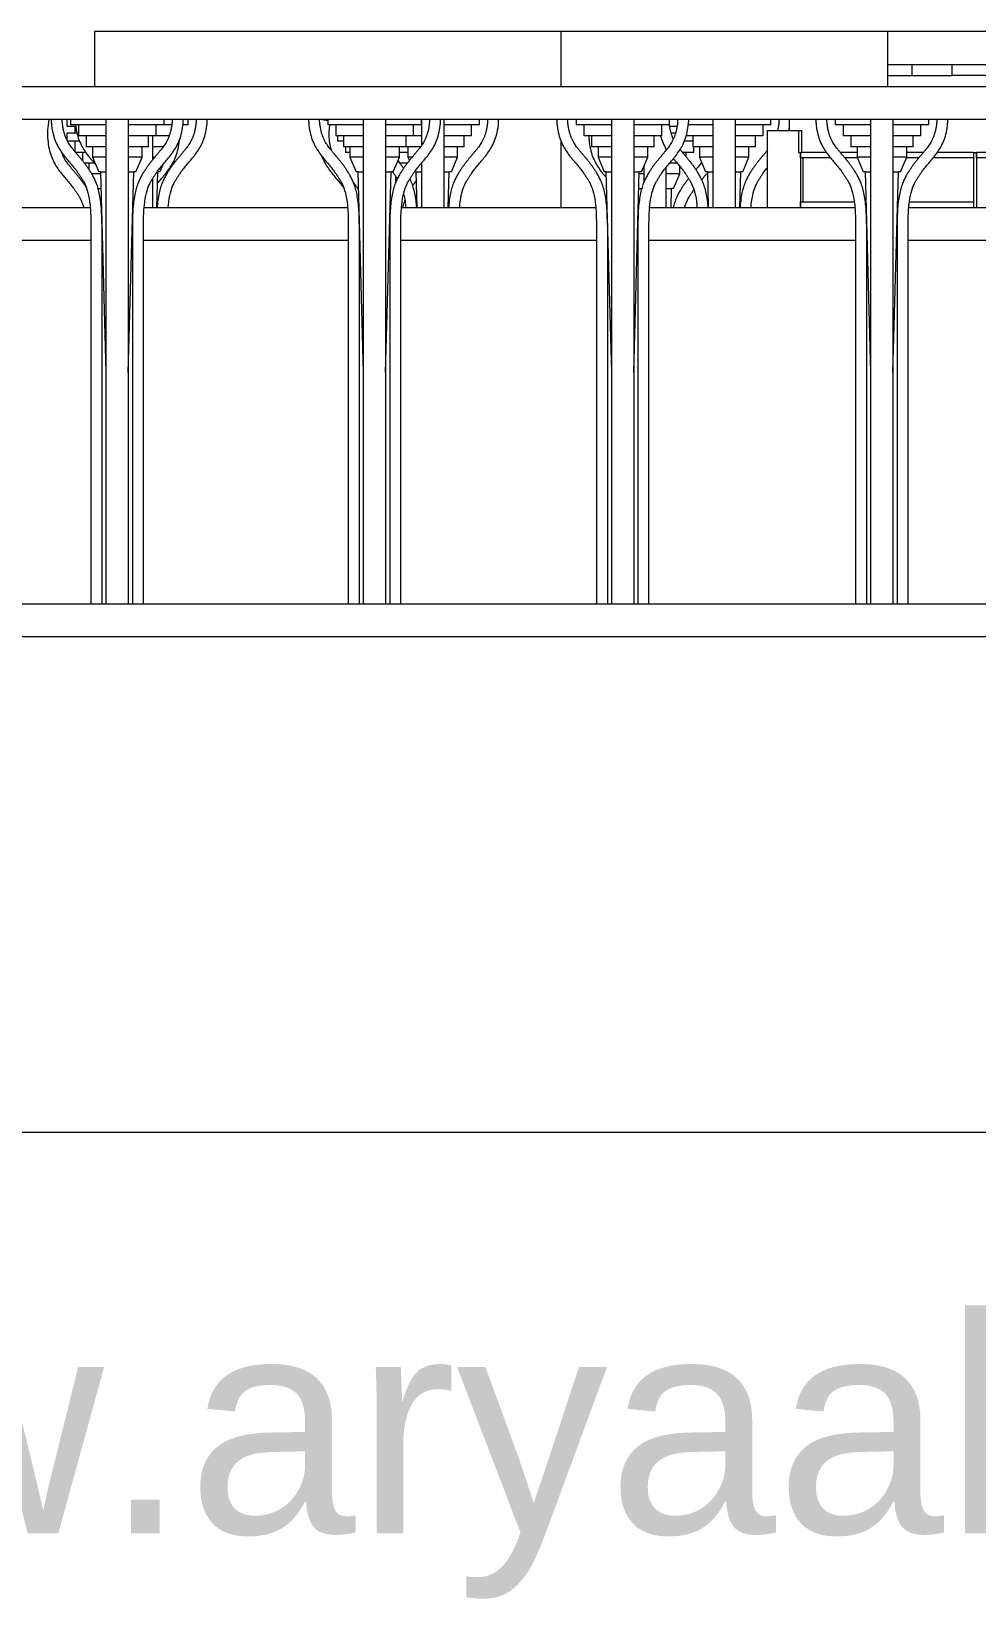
# Model space of a CAD drawing. Header units: millimetres. Extents: x -45912 to 51688, y -9036 to 14600.
# Drawn here: x -7276 to 1311, y -9036 to 5200 of the extents above; entities that cross this region are included whole.
import ezdxf

# ---------------------------------------------------------------- set-up
doc = ezdxf.new("R2010")
doc.units = ezdxf.units.MM
for name, color, linetype, lineweight in [('A-DETL-THIN', 151, 'Continuous', 9), ('A-FLOR', 192, 'Continuous', 9), ('A-GENM', 13, 'Continuous', 9), ('A-GLAZ-CURT', 52, 'Continuous', 9), ('A-GLAZ-CWMG', 51, 'Continuous', 9), ('A-WALL', 113, 'Continuous', 9), ('G-ANNO-TEXT', 231, 'Continuous', 9), ('I-WALL', 2, 'Continuous', 9)]:
    doc.layers.add(name, color=color, linetype=linetype, lineweight=lineweight)
doc.styles.add('Arial', font='arial.ttf', dxfattribs={"height": 1967.065868})

# ---------------------------------------------------------------- blocks, each defined once
blk = doc.blocks.new('Rectangular Mullion - 50 x 150mm-163978-South')
at = {"layer": 'A-GLAZ-CWMG'}
for p, q in [((-289, 4050), (-289, 4100)), ((-54, 4100), (-289, 4100)), ((-16, 4050), (-289, 4050)), ((226, 4100), (73, 4100)), ((229, 4050), (115, 4050))]:
    blk.add_line(p, q, dxfattribs=at)
blk = doc.blocks.new('Rectangular Mullion - 50 x 150mm-163991-South')
at = {"layer": 'A-GLAZ-CWMG'}
for p, q in [((-307, 4100), (-289, 4100)), ((-289, 4100), (-289, 3600))]:
    blk.add_line(p, q, dxfattribs=at)
blk = doc.blocks.new('System Panel - Glazed-163989-South')
at = {"layer": 'A-GLAZ-CURT'}
blk.add_line((1333, 4050), (1333, 3650), dxfattribs=at)
blk = doc.blocks.new('Rectangular Mullion - 50 x 150mm-V1-South')
at = {"layer": 'A-GLAZ-CWMG'}
for p, q in [((1311, 4050), (1311, 4100)), ((2078, 4100), (1311, 4100)), ((2078, 4050), (1311, 4050)), ((2078, 4100), (2078, 4050))]:
    blk.add_line(p, q, dxfattribs=at)
blk = doc.blocks.new('Rectangular Mullion - 50 x 150mm-163980-South')
at = {"layer": 'A-GLAZ-CWMG'}
for p, q in [((785, 4050), (674, 4050)), ((828, 4100), (677, 4100)), ((1284, 4050), (916, 4050)), ((1284, 4100), (955, 4100)), ((1284, 4100), (1284, 4050))]:
    blk.add_line(p, q, dxfattribs=at)
blk = doc.blocks.new('Rectangular Mullion - 50 x 150mm-163981-South')
at = {"layer": 'A-GLAZ-CWMG'}
for p, q in [((594, 3650), (600, 3650)), ((700, 3650), (1284, 3650)), ((1284, 3650), (1284, 3600))]:
    blk.add_line(p, q, dxfattribs=at)
blk = doc.blocks.new('Rectangular Mullion - 50 x 150mm-V2-South')
at = {"layer": 'A-GLAZ-CWMG'}
for p, q in [((-289, 3600), (-289, 3650)), ((-289, 3650), (200, 3650)), ((301, 3650), (309, 3650))]:
    blk.add_line(p, q, dxfattribs=at)
blk = doc.blocks.new('Rectangular Mullion - 50 x 150mm-163982-South')
at = {"layer": 'A-GLAZ-CWMG'}
for p, q in [((1284, 4100), (1311, 4100)), ((1284, 4100), (1284, 3600)), ((1311, 4100), (1311, 3600))]:
    blk.add_line(p, q, dxfattribs=at)
blk = doc.blocks.new('roof 3 - roof 3-224801-South')
at = {"layer": 'A-GENM'}
for p, q in [((504, 4900), (726, 4900)), ((726, 4900), (1088, 4900)), ((726, 4800), (726, 4900)), ((1088, 4900), (2048, 4900)), ((1088, 4800), (1088, 4900)), ((2048, 4800), (1088, 4800))]:
    blk.add_line(p, q, dxfattribs=at)
blk = doc.blocks.new('Family7 - Family7-230587-South')
at = {"layer": 'A-GENM'}
for p, q in [((-14637, 4700), (10782, 4700)), ((7506, 4400), (-14637, 4400))]:
    blk.add_line(p, q, dxfattribs=at)
blk = doc.blocks.new('Family8 - COLUMN-233949-South')
at = {"layer": 'A-GENM'}
for p, q in [((-1407, 4400), (-1407, 4359)), ((-1082, 4351), (-1308, 4351)), ((-559, 4351), (-882, 4351)), ((-629, 4251), (-629, 4351)), ((-557, 4351), (-557, 4400)), ((-1082, 4251), (-1327, 4251)), ((-1267, 4251), (-1267, 4152)), ((-1082, 4152), (-1265, 4152)), ((-1207, 4152), (-1207, 4057)), ((-630, 4251), (-882, 4251)), ((-699, 4152), (-882, 4152)), ((-757, 4057), (-757, 4152)), ((-697, 4152), (-697, 4251)), ((-1207, 4057), (-1151, 3923)), ((-1082, 4057), (-1207, 4057)), ((-757, 4057), (-882, 4057)), ((-813, 3923), (-757, 4057)), ((-1133, 3923), (-1151, 3923)), ((-1123, 3600), (-1132, 3923)), ((-1132, 3923), (-1082, 3923)), ((-882, 3923), (-832, 3923)), ((-841, 3600), (-832, 3923)), ((-813, 3923), (-831, 3923))]:
    blk.add_line(p, q, dxfattribs=at)
for points, knots in [([(-1443, 4222), (-1444, 4223), (-1448, 4232), (-1455, 4249), (-1464, 4276), (-1472, 4305), (-1477, 4331), (-1479, 4348), (-1479, 4354)], [1.8954938, 1.8954938, 1.8954938, 1.8954938, 1.9065596, 1.9894535, 2.0723474, 2.1552413, 2.2381352, 2.2786204, 2.2786204, 2.2786204, 2.2786204]), ([(-1082, 3600), (-1082, 3607), (-1082, 3660), (-1082, 3739), (-1082, 3801), (-1082, 3840), (-1082, 3865), (-1082, 3887), (-1082, 3916), (-1082, 3948), (-1082, 3984), (-1082, 4020), (-1082, 4059), (-1082, 4103), (-1082, 4154), (-1082, 4213), (-1082, 4283), (-1082, 4346), (-1082, 4388), (-1082, 4401)], [0.142101, 0.142101, 0.142101, 0.142101, 0.165788, 0.331576, 0.497363, 0.580257, 0.663151, 0.746045, 0.828939, 0.994727, 1.160515, 1.326302, 1.49209, 1.657878, 1.823666, 1.989453, 2.155241, 2.321029, 2.390716, 2.390716, 2.390716, 2.390716]), ([(-882, 4400), (-882, 4387), (-882, 4347), (-882, 4282), (-882, 4213), (-882, 4154), (-882, 4103), (-882, 4059), (-882, 4020), (-882, 3984), (-882, 3948), (-882, 3916), (-882, 3887), (-882, 3865), (-882, 3840), (-882, 3802), (-882, 3737), (-882, 3665), (-882, 3605), (-882, 3598)], [-2.390716, -2.390716, -2.390716, -2.390716, -2.321029, -2.155241, -1.989453, -1.823666, -1.657878, -1.49209, -1.326302, -1.160515, -0.994727, -0.828939, -0.746045, -0.663151, -0.580257, -0.497363, -0.331576, -0.165788, -0.142101, -0.142101, -0.142101, -0.142101]), ([(-483, 4400), (-484, 4390), (-485, 4369), (-489, 4337), (-493, 4314), (-496, 4302), (-496, 4300)], [-2.3847706, -2.3847706, -2.3847706, -2.3847706, -2.3210291, -2.2381352, -2.1552413, -2.1402555, -2.1402555, -2.1402555, -2.1402555]), ([(-1561, 4251), (-1557, 4238), (-1546, 4204), (-1527, 4162), (-1511, 4135), (-1505, 4126)], [-2.0790685, -2.0790685, -2.0790685, -2.0790685, -1.9894535, -1.8236657, -1.7317432, -1.7317432, -1.7317432, -1.7317432]), ([(-1443, 4043), (-1437, 4035), (-1420, 4015), (-1393, 3984), (-1364, 3948), (-1340, 3916), (-1321, 3887), (-1306, 3865), (-1291, 3840), (-1271, 3802), (-1248, 3737), (-1232, 3665), (-1229, 3605), (-1228, 3598)], [-1.422796, -1.422796, -1.422796, -1.422796, -1.326302, -1.160515, -0.994727, -0.828939, -0.746045, -0.663151, -0.580257, -0.497363, -0.331576, -0.165788, -0.142101, -0.142101, -0.142101, -0.142101]), ([(-1127, 3601), (-1128, 3611), (-1131, 3646), (-1139, 3701), (-1152, 3760), (-1167, 3810), (-1185, 3853), (-1201, 3883), (-1213, 3904), (-1220, 3916), (-1226, 3924), (-1231, 3933), (-1238, 3943), (-1246, 3955), (-1256, 3970), (-1269, 3988), (-1285, 4009), (-1301, 4028), (-1316, 4048), (-1329, 4063), (-1340, 4076), (-1351, 4089), (-1364, 4104), (-1375, 4118), (-1381, 4125), (-1382, 4126)], [0.13367, 0.13367, 0.13367, 0.13367, 0.165788, 0.248682, 0.331576, 0.414469, 0.497363, 0.580257, 0.621704, 0.663151, 0.683875, 0.704598, 0.746045, 0.787492, 0.828939, 0.911833, 0.994727, 1.077621, 1.160515, 1.243408, 1.284855, 1.326302, 1.409196, 1.49209, 1.505833, 1.505833, 1.505833, 1.505833]), ([(-589, 4120), (-593, 4115), (-603, 4103), (-615, 4089), (-626, 4076), (-637, 4063), (-650, 4048), (-666, 4028), (-681, 4009), (-697, 3988), (-710, 3970), (-721, 3955), (-729, 3943), (-735, 3933), (-741, 3924), (-746, 3916), (-753, 3904), (-766, 3883), (-781, 3853), (-799, 3810), (-815, 3760), (-827, 3700), (-835, 3648), (-838, 3610), (-838, 3598)], [-1.481502, -1.481502, -1.481502, -1.481502, -1.409196, -1.326302, -1.284855, -1.243408, -1.160515, -1.077621, -0.994727, -0.911833, -0.828939, -0.787492, -0.746045, -0.704598, -0.683875, -0.663151, -0.621704, -0.580257, -0.497363, -0.414469, -0.331576, -0.248682, -0.165788, -0.13367, -0.13367, -0.13367, -0.13367]), ([(-739, 3600), (-738, 3607), (-733, 3660), (-719, 3739), (-695, 3801), (-675, 3840), (-660, 3865), (-645, 3887), (-626, 3916), (-607, 3941), (-593, 3959), (-589, 3964)], [0.142101, 0.142101, 0.142101, 0.142101, 0.1657878, 0.3315756, 0.4973634, 0.5802573, 0.6631512, 0.7460451, 0.828939, 0.9947267, 1.071607, 1.071607, 1.071607, 1.071607])]:
    blk.add_open_spline(points, degree=3, knots=knots, dxfattribs=at)
blk.add_open_spline([(-394, 4300), (-392, 4311), (-390, 4322), (-388, 4334)], degree=3, dxfattribs=at)
blk = doc.blocks.new('Family8 - COLUMN-V4-South')
at = {"layer": 'A-GENM'}
for p, q in [((-3729, 4351), (-3734, 4351)), ((-3206, 4351), (-3529, 4351)), ((-3276, 4251), (-3276, 4351)), ((-3204, 4351), (-3204, 4400)), ((-3739, 4152), (-3874, 4152)), ((-3855, 4152), (-3855, 4057)), ((-3729, 4251), (-3805, 4251)), ((-3277, 4251), (-3529, 4251)), ((-3346, 4152), (-3529, 4152)), ((-3404, 4057), (-3404, 4152)), ((-3345, 4152), (-3345, 4251)), ((-3855, 4057), (-3842, 4026)), ((-3818, 4057), (-3855, 4057)), ((-3404, 4057), (-3529, 4057)), ((-3460, 3923), (-3404, 4057)), ((-3780, 3923), (-3796, 3923)), ((-3770, 3600), (-3779, 3923)), ((-3779, 3923), (-3729, 3923)), ((-3529, 3923), (-3479, 3923)), ((-3488, 3600), (-3479, 3923)), ((-3460, 3923), (-3478, 3923))]:
    blk.add_line(p, q, dxfattribs=at)
for points, knots in [([(-3729, 4166), (-3729, 4181), (-3729, 4217), (-3729, 4283), (-3729, 4346), (-3729, 4388), (-3729, 4401)], [1.8566547, 1.8566547, 1.8566547, 1.8566547, 1.9894535, 2.1552413, 2.3210291, 2.3907161, 2.3907161, 2.3907161, 2.3907161]), ([(-3529, 4400), (-3529, 4387), (-3529, 4347), (-3529, 4282), (-3529, 4213), (-3529, 4154), (-3529, 4103), (-3529, 4059), (-3529, 4020), (-3529, 3984), (-3529, 3948), (-3529, 3916), (-3529, 3887), (-3529, 3865), (-3529, 3840), (-3529, 3802), (-3529, 3737), (-3529, 3665), (-3529, 3605), (-3529, 3598)], [-2.390716, -2.390716, -2.390716, -2.390716, -2.321029, -2.155241, -1.989453, -1.823666, -1.657878, -1.49209, -1.326302, -1.160515, -0.994727, -0.828939, -0.746045, -0.663151, -0.580257, -0.497363, -0.331576, -0.165788, -0.142101, -0.142101, -0.142101, -0.142101]), ([(-3130, 4400), (-3131, 4390), (-3132, 4369), (-3136, 4337), (-3141, 4305), (-3149, 4276), (-3158, 4249), (-3168, 4225), (-3183, 4195), (-3200, 4167), (-3219, 4142), (-3234, 4123), (-3249, 4104), (-3262, 4089), (-3273, 4076), (-3284, 4063), (-3297, 4048), (-3313, 4028), (-3328, 4009), (-3344, 3988), (-3357, 3970), (-3368, 3955), (-3376, 3943), (-3382, 3933), (-3388, 3924), (-3393, 3916), (-3400, 3904), (-3413, 3883), (-3428, 3853), (-3446, 3810), (-3462, 3760), (-3474, 3700), (-3482, 3648), (-3485, 3610), (-3485, 3598)], [-2.384771, -2.384771, -2.384771, -2.384771, -2.321029, -2.238135, -2.155241, -2.072347, -1.989453, -1.90656, -1.823666, -1.657878, -1.574984, -1.49209, -1.409196, -1.326302, -1.284855, -1.243408, -1.160515, -1.077621, -0.994727, -0.911833, -0.828939, -0.787492, -0.746045, -0.704598, -0.683875, -0.663151, -0.621704, -0.580257, -0.497363, -0.414469, -0.331576, -0.248682, -0.165788, -0.13367, -0.13367, -0.13367, -0.13367]), ([(-3386, 3600), (-3385, 3607), (-3380, 3660), (-3366, 3739), (-3343, 3801), (-3323, 3840), (-3307, 3865), (-3292, 3887), (-3273, 3916), (-3249, 3948), (-3220, 3984), (-3189, 4020), (-3156, 4059), (-3122, 4103), (-3091, 4154), (-3063, 4213), (-3043, 4283), (-3031, 4346), (-3032, 4388), (-3033, 4401)], [0.142101, 0.142101, 0.142101, 0.142101, 0.165788, 0.331576, 0.497363, 0.580257, 0.663151, 0.746045, 0.828939, 0.994727, 1.160515, 1.326302, 1.49209, 1.657878, 1.823666, 1.989453, 2.155241, 2.321029, 2.390716, 2.390716, 2.390716, 2.390716]), ([(-3894, 3956), (-3896, 3960), (-3904, 3970), (-3916, 3988), (-3931, 4007), (-3941, 4019), (-3945, 4025)], [0.7937692, 0.7937692, 0.7937692, 0.7937692, 0.828939, 0.9118328, 0.9947267, 1.0621863, 1.0621863, 1.0621863, 1.0621863]), ([(-3729, 3600), (-3729, 3607), (-3729, 3660), (-3729, 3739), (-3729, 3801), (-3729, 3840), (-3729, 3865), (-3729, 3887), (-3729, 3916), (-3729, 3948), (-3729, 3979), (-3729, 3998), (-3729, 4006)], [0.142101, 0.142101, 0.142101, 0.142101, 0.165788, 0.331576, 0.497363, 0.580257, 0.663151, 0.746045, 0.828939, 0.994727, 1.160515, 1.259675, 1.259675, 1.259675, 1.259675]), ([(-3993, 3923), (-3990, 3918), (-3981, 3907), (-3968, 3887), (-3957, 3871), (-3952, 3862), (-3951, 3862)], [-0.8904402, -0.8904402, -0.8904402, -0.8904402, -0.828939, -0.7460451, -0.6631512, -0.6535259, -0.6535259, -0.6535259, -0.6535259]), ([(-3774, 3601), (-3775, 3611), (-3778, 3646), (-3786, 3701), (-3799, 3760), (-3814, 3810), (-3827, 3842), (-3835, 3858), (-3836, 3861)], [0.1336703, 0.1336703, 0.1336703, 0.1336703, 0.1657878, 0.2486817, 0.3315756, 0.4144695, 0.4973634, 0.5157842, 0.5157842, 0.5157842, 0.5157842]), ([(-3894, 3724), (-3887, 3695), (-3879, 3660), (-3876, 3606), (-3875, 3598)], [-0.3158776, -0.3158776, -0.3158776, -0.3158776, -0.1657878, -0.142101, -0.142101, -0.142101, -0.142101])]:
    blk.add_open_spline(points, degree=3, knots=knots, dxfattribs=at)
blk = doc.blocks.new('Family8 - COLUMN-V5-South')
at = {"layer": 'A-GENM'}
for p, q in [((-5999, 4351), (-6071, 4351)), ((-5853, 4351), (-5898, 4351)), ((-5851, 4351), (-5851, 4400)), ((-6076, 4152), (-6176, 4152)), ((-6022, 4251), (-6142, 4251)), ((-6154, 4057), (-6176, 4057)), ((-6107, 3923), (-6078, 3992)), ((-6135, 3600), (-6126, 3923)), ((-6133, 3923), (-6126, 3923)), ((-6107, 3923), (-6125, 3923))]:
    blk.add_line(p, q, dxfattribs=at)
for points, knots in [([(-6874, 4351), (-6872, 4328), (-6864, 4279), (-6844, 4213), (-6817, 4154), (-6785, 4103), (-6751, 4059), (-6719, 4021), (-6700, 3998), (-6691, 3988)], [-2.296892, -2.296892, -2.296892, -2.296892, -2.155241, -1.989453, -1.823666, -1.657878, -1.49209, -1.326302, -1.177723, -1.177723, -1.177723, -1.177723]), ([(-5777, 4400), (-5778, 4390), (-5779, 4369), (-5783, 4337), (-5789, 4305), (-5796, 4276), (-5805, 4249), (-5815, 4225), (-5830, 4195), (-5847, 4167), (-5866, 4142), (-5881, 4123), (-5896, 4104), (-5909, 4089), (-5920, 4076), (-5931, 4063), (-5944, 4048), (-5960, 4028), (-5975, 4009), (-5991, 3988), (-6004, 3970), (-6015, 3955), (-6023, 3943), (-6029, 3933), (-6035, 3924), (-6040, 3916), (-6047, 3904), (-6060, 3883), (-6075, 3853), (-6093, 3810), (-6109, 3760), (-6121, 3700), (-6129, 3648), (-6132, 3610), (-6132, 3598)], [-2.384771, -2.384771, -2.384771, -2.384771, -2.321029, -2.238135, -2.155241, -2.072347, -1.989453, -1.90656, -1.823666, -1.657878, -1.574984, -1.49209, -1.409196, -1.326302, -1.284855, -1.243408, -1.160515, -1.077621, -0.994727, -0.911833, -0.828939, -0.787492, -0.746045, -0.704598, -0.683875, -0.663151, -0.621704, -0.580257, -0.497363, -0.414469, -0.331576, -0.248682, -0.165788, -0.13367, -0.13367, -0.13367, -0.13367]), ([(-6033, 3600), (-6032, 3607), (-6027, 3660), (-6013, 3739), (-5990, 3801), (-5970, 3840), (-5954, 3865), (-5939, 3887), (-5920, 3916), (-5896, 3948), (-5867, 3984), (-5836, 4020), (-5803, 4059), (-5769, 4103), (-5738, 4154), (-5710, 4213), (-5690, 4283), (-5678, 4346), (-5679, 4388), (-5680, 4401)], [0.142101, 0.142101, 0.142101, 0.142101, 0.165788, 0.331576, 0.497363, 0.580257, 0.663151, 0.746045, 0.828939, 0.994727, 1.160515, 1.326302, 1.49209, 1.657878, 1.823666, 1.989453, 2.155241, 2.321029, 2.390716, 2.390716, 2.390716, 2.390716]), ([(-6176, 4251), (-6176, 4238), (-6176, 4204), (-6176, 4154), (-6176, 4103), (-6176, 4063), (-6176, 4040), (-6176, 4030)], [-2.0790685, -2.0790685, -2.0790685, -2.0790685, -1.9894535, -1.8236657, -1.6578779, -1.4920901, -1.3685296, -1.3685296, -1.3685296, -1.3685296]), ([(-6176, 3859), (-6176, 3852), (-6176, 3838), (-6176, 3802), (-6176, 3737), (-6176, 3665), (-6176, 3605), (-6176, 3598)], [-0.643486, -0.643486, -0.643486, -0.643486, -0.5802573, -0.4973634, -0.3315756, -0.1657878, -0.142101, -0.142101, -0.142101, -0.142101])]:
    blk.add_open_spline(points, degree=3, knots=knots, dxfattribs=at)
blk = doc.blocks.new('Family8 - COLUMN-V8-South')
at = {"layer": 'A-GENM'}
for p, q in [((-1477, 4340), (-1409, 4340)), ((-1422, 4276), (-1464, 4276)), ((-1264, 4201), (-1343, 4201)), ((-1257, 4101), (-1257, 4152)), ((-1408, 4002), (-1478, 4002)), ((-1258, 4101), (-1361, 4101)), ((-1326, 4059), (-1326, 4101)), ((-1710, 3907), (-1753, 3907)), ((-1385, 3907), (-1511, 3907)), ((-1442, 3773), (-1385, 3907)), ((-1385, 3907), (-1385, 3974)), ((-1757, 3630), (-1759, 3707)), ((-1757, 3773), (-1730, 3773)), ((-1511, 3773), (-1460, 3773)), ((-1465, 3600), (-1460, 3773)), ((-1442, 3773), (-1460, 3773))]:
    blk.add_line(p, q, dxfattribs=at)
for points, knots in [([(-2211, 4251), (-2211, 4238), (-2209, 4197), (-2199, 4132), (-2178, 4063), (-2151, 4004), (-2119, 3953), (-2086, 3909), (-2063, 3883), (-2052, 3869), (-2051, 3869)], [-2.393248, -2.393248, -2.393248, -2.393248, -2.321029, -2.155241, -1.989453, -1.823666, -1.657878, -1.49209, -1.326302, -1.318418, -1.318418, -1.318418, -1.318418]), ([(-1511, 4136), (-1511, 4135), (-1511, 4129), (-1511, 4124), (-1511, 4118)], [-2.15873112, -2.15873112, -2.15873112, -2.15873112, -2.15524127, -2.1203644, -2.1203644, -2.1203644, -2.1203644]), ([(-1187, 4009), (-1192, 4003), (-1201, 3991), (-1215, 3973), (-1228, 3957), (-1236, 3948), (-1239, 3944)], [-1.6508345, -1.6508345, -1.6508345, -1.6508345, -1.574984, -1.4920901, -1.4091962, -1.3656694, -1.3656694, -1.3656694, -1.3656694]), ([(-1710, 3832), (-1710, 3833), (-1710, 3845), (-1710, 3870), (-1710, 3909), (-1710, 3946), (-1710, 3970), (-1710, 3979)], [1.151191, 1.151191, 1.151191, 1.151191, 1.1605145, 1.3263023, 1.4920901, 1.6578779, 1.7415205, 1.7415205, 1.7415205, 1.7415205]), ([(-1511, 3962), (-1511, 3960), (-1511, 3941), (-1511, 3909), (-1511, 3870), (-1511, 3834), (-1511, 3798), (-1511, 3766), (-1511, 3737), (-1511, 3715), (-1511, 3690), (-1511, 3656), (-1511, 3622), (-1511, 3599)], [-1.686622, -1.686622, -1.686622, -1.686622, -1.657878, -1.49209, -1.326302, -1.160515, -0.994727, -0.828939, -0.746045, -0.663151, -0.580257, -0.497363, -0.362796, -0.362796, -0.362796, -0.362796]), ([(-1305, 3864), (-1307, 3862), (-1313, 3854), (-1325, 3838), (-1338, 3820), (-1349, 3805), (-1357, 3793), (-1364, 3783), (-1369, 3774), (-1374, 3766), (-1382, 3754), (-1394, 3733), (-1410, 3703), (-1427, 3660), (-1439, 3624), (-1444, 3603), (-1444, 3601)], [-1.0159628, -1.0159628, -1.0159628, -1.0159628, -0.9947267, -0.9118328, -0.828939, -0.787492, -0.7460451, -0.7045981, -0.6838746, -0.6631512, -0.6217042, -0.5802573, -0.4973634, -0.4144695, -0.3315756, -0.3202186, -0.3202186, -0.3202186, -0.3202186]), ([(-1186, 3852), (-1181, 3858), (-1165, 3877), (-1147, 3898), (-1134, 3914), (-1132, 3917)], [1.2452096, 1.2452096, 1.2452096, 1.2452096, 1.3263023, 1.4920901, 1.5182037, 1.5182037, 1.5182037, 1.5182037]), ([(-1341, 3600), (-1334, 3623), (-1322, 3655), (-1304, 3690), (-1289, 3715), (-1274, 3737), (-1263, 3753), (-1258, 3760), (-1257, 3761)], [0.362796, 0.362796, 0.362796, 0.362796, 0.4973634, 0.5802573, 0.6631512, 0.7460451, 0.828939, 0.8404879, 0.8404879, 0.8404879, 0.8404879])]:
    blk.add_open_spline(points, degree=3, knots=knots, dxfattribs=at)
blk = doc.blocks.new('Family8 - COLUMN-V9-South')
at = {"layer": 'A-GENM'}
for p, q in [((-4580, 4386), (-4657, 4400)), ((-4494, 4251), (-4494, 4201)), ((-4441, 4201), (-4492, 4201)), ((-4423, 4152), (-4423, 4101)), ((-4382, 4101), (-4421, 4101)), ((-3854, 4101), (-3931, 4101)), ((-3861, 4002), (-3926, 4002))]:
    blk.add_line(p, q, dxfattribs=at)
for points, knots in [([(-4547, 4114), (-4548, 4118), (-4552, 4131), (-4559, 4155), (-4565, 4187), (-4570, 4233), (-4572, 4287), (-4566, 4333), (-4564, 4352)], [2.035578, 2.035578, 2.035578, 2.035578, 2.0723474, 2.1552413, 2.2381352, 2.3210291, 2.4868169, 2.5933966, 2.5933966, 2.5933966, 2.5933966]), ([(-4636, 4064), (-4636, 4064), (-4628, 4043), (-4609, 4004), (-4578, 3953), (-4544, 3909), (-4511, 3870), (-4480, 3834), (-4456, 3804), (-4442, 3786), (-4438, 3780)], [-1.98952, -1.98952, -1.98952, -1.98952, -1.989453, -1.823666, -1.657878, -1.49209, -1.326302, -1.160515, -0.994727, -0.919733, -0.919733, -0.919733, -0.919733]), ([(-3969, 3889), (-3969, 3883), (-3969, 3864), (-3969, 3841), (-3969, 3824), (-3969, 3819)], [-1.4057007, -1.4057007, -1.4057007, -1.4057007, -1.3263023, -1.1605145, -1.0945032, -1.0945032, -1.0945032, -1.0945032]), ([(-3777, 3847), (-3779, 3844), (-3787, 3834), (-3797, 3820), (-3806, 3807), (-3810, 3801), (-3811, 3799)], [-0.9470843, -0.9470843, -0.9470843, -0.9470843, -0.9118328, -0.828939, -0.787492, -0.7669926, -0.7669926, -0.7669926, -0.7669926]), ([(-4302, 3758), (-4304, 3762), (-4308, 3767), (-4312, 3774), (-4318, 3783), (-4325, 3793), (-4333, 3805), (-4341, 3817), (-4347, 3825), (-4350, 3829)], [0.6339201, 0.6339201, 0.6339201, 0.6339201, 0.6631512, 0.6838746, 0.7045981, 0.7460451, 0.787492, 0.828939, 0.8774969, 0.8774969, 0.8774969, 0.8774969]), ([(-3883, 3667), (-3884, 3664), (-3890, 3646), (-3897, 3624), (-3902, 3603), (-3903, 3601)], [-0.4284564, -0.4284564, -0.4284564, -0.4284564, -0.4144695, -0.3315756, -0.3202186, -0.3202186, -0.3202186, -0.3202186]), ([(-3780, 3654), (-3779, 3656), (-3777, 3662), (-3774, 3667), (-3772, 3671)], [0.48074693, 0.48074693, 0.48074693, 0.48074693, 0.49736337, 0.52550323, 0.52550323, 0.52550323, 0.52550323])]:
    blk.add_open_spline(points, degree=3, knots=knots, dxfattribs=at)
blk = doc.blocks.new('Family8 - COLUMN-V10-South')
at = {"layer": 'A-GENM'}
for p, q in [((-7095, 4396), (-7117, 4400)), ((-6952, 4400), (-6952, 4340)), ((-6952, 4276), (-6952, 4214)), ((-6951, 4340), (-6873, 4340)), ((-6862, 4276), (-6951, 4276)), ((-6881, 4340), (-6881, 4276)), ((-6838, 4201), (-6947, 4201)), ((-6881, 4201), (-6881, 4110)), ((-6784, 4101), (-6876, 4101)), ((-6812, 4101), (-6812, 4027)), ((-6703, 4002), (-6793, 4002)), ((-6753, 4002), (-6753, 3947)), ((-6645, 3907), (-6728, 3907)), ((-6669, 3773), (-6640, 3773))]:
    blk.add_line(p, q, dxfattribs=at)
for points, knots in [([(-7117, 4400), (-7129, 4332), (-7132, 4239), (-7116, 4132), (-7095, 4063), (-7068, 4004), (-7036, 3953), (-7003, 3909), (-6969, 3870), (-6939, 3834), (-6909, 3798), (-6886, 3766), (-6866, 3737), (-6851, 3715), (-6836, 3690), (-6818, 3655), (-6806, 3623), (-6799, 3600)], [-2.652605, -2.652605, -2.652605, -2.652605, -2.321029, -2.155241, -1.989453, -1.823666, -1.657878, -1.49209, -1.326302, -1.160515, -0.994727, -0.828939, -0.746045, -0.663151, -0.580257, -0.497363, -0.362796, -0.362796, -0.362796, -0.362796]), ([(-6129, 3821), (-6125, 3825), (-6112, 3841), (-6088, 3870), (-6054, 3909), (-6021, 3953), (-5989, 4004), (-5962, 4062), (-5942, 4132), (-5932, 4183), (-5931, 4212)], [1.099877, 1.099877, 1.099877, 1.099877, 1.160515, 1.326302, 1.49209, 1.657878, 1.823666, 1.989453, 2.155241, 2.317844, 2.317844, 2.317844, 2.317844]), ([(-6777, 3784), (-6779, 3787), (-6784, 3794), (-6791, 3805), (-6802, 3820), (-6815, 3838), (-6830, 3859), (-6846, 3878), (-6862, 3898), (-6875, 3913), (-6886, 3926), (-6896, 3939), (-6910, 3954), (-6925, 3973), (-6940, 3992), (-6959, 4017), (-6976, 4045), (-6991, 4075), (-6998, 4092), (-7001, 4101), (-7001, 4102)], [0.717227, 0.717227, 0.717227, 0.717227, 0.746045, 0.787492, 0.828939, 0.911833, 0.994727, 1.077621, 1.160515, 1.243408, 1.284855, 1.326302, 1.409196, 1.49209, 1.574984, 1.657878, 1.823666, 1.90656, 1.989453, 1.996708, 1.996708, 1.996708, 1.996708])]:
    blk.add_open_spline(points, degree=3, knots=knots, dxfattribs=at)
blk = doc.blocks.new('Family8 - COLUMN-V21-South')
at = {"layer": 'A-GENM'}
for p, q in [((4644, 4400), (4644, 4351)), ((4969, 4351), (4646, 4351)), ((4716, 4351), (4716, 4251)), ((5492, 4351), (5169, 4351)), ((5423, 4251), (5423, 4351)), ((5494, 4351), (5494, 4400)), ((4969, 4251), (4717, 4251)), ((4785, 4251), (4785, 4152)), ((4969, 4152), (4786, 4152)), ((4844, 4152), (4844, 4057)), ((5421, 4251), (5169, 4251)), ((5352, 4152), (5169, 4152)), ((5295, 4057), (5295, 4152)), ((5354, 4152), (5354, 4251)), ((4844, 4057), (4900, 3923)), ((4969, 4057), (4844, 4057)), ((5295, 4057), (5169, 4057)), ((5238, 3923), (5295, 4057)), ((4918, 3923), (4900, 3923)), ((4969, 2100), (4919, 3923)), ((4919, 3923), (4969, 3923)), ((5169, 2100), (5219, 3923)), ((5169, 3923), (5219, 3923)), ((5238, 3923), (5220, 3923)), ((4829, 3456), (4829, 0)), ((4929, 3456), (4929, 0)), ((4969, 0), (4969, 3456)), ((5169, 3456), (5169, 0)), ((5207, 3456), (5207, 0)), ((5307, 0), (5307, 3456))]:
    blk.add_line(p, q, dxfattribs=at)
for points, knots in [([(4468, 4400), (4469, 4387), (4471, 4347), (4481, 4282), (4501, 4213), (4529, 4154), (4560, 4103), (4594, 4059), (4627, 4020), (4658, 3984), (4687, 3948), (4711, 3916), (4730, 3887), (4745, 3865), (4761, 3840), (4781, 3801), (4804, 3739), (4824, 3628), (4829, 3521), (4829, 3456)], [-2.390716, -2.390716, -2.390716, -2.390716, -2.321029, -2.155241, -1.989453, -1.823666, -1.657878, -1.49209, -1.326302, -1.160515, -0.994727, -0.828939, -0.746045, -0.663151, -0.580257, -0.497363, -0.331576, -0.165788, 0, 0, 0, 0]), ([(4929, 3456), (4929, 3524), (4925, 3609), (4912, 3701), (4900, 3760), (4884, 3810), (4866, 3853), (4851, 3883), (4838, 3904), (4831, 3916), (4826, 3924), (4820, 3933), (4814, 3943), (4806, 3955), (4795, 3970), (4782, 3988), (4766, 4009), (4751, 4028), (4735, 4048), (4722, 4063), (4711, 4076), (4700, 4089), (4687, 4104), (4672, 4123), (4657, 4142), (4638, 4167), (4621, 4195), (4606, 4225), (4596, 4249), (4587, 4276), (4580, 4305), (4574, 4337), (4570, 4369), (4569, 4390), (4568, 4400)], [0, 0, 0, 0, 0.165788, 0.248682, 0.331576, 0.414469, 0.497363, 0.580257, 0.621704, 0.663151, 0.683875, 0.704598, 0.746045, 0.787492, 0.828939, 0.911833, 0.994727, 1.077621, 1.160515, 1.243408, 1.284855, 1.326302, 1.409196, 1.49209, 1.574984, 1.657878, 1.823666, 1.90656, 1.989453, 2.072347, 2.155241, 2.238135, 2.321029, 2.384771, 2.384771, 2.384771, 2.384771]), ([(4969, 3456), (4969, 3521), (4969, 3628), (4969, 3739), (4969, 3801), (4969, 3840), (4969, 3865), (4969, 3887), (4969, 3916), (4969, 3948), (4969, 3984), (4969, 4020), (4969, 4059), (4969, 4103), (4969, 4154), (4969, 4213), (4969, 4282), (4969, 4347), (4969, 4387), (4969, 4400)], [0, 0, 0, 0, 0.165788, 0.331576, 0.497363, 0.580257, 0.663151, 0.746045, 0.828939, 0.994727, 1.160515, 1.326302, 1.49209, 1.657878, 1.823666, 1.989453, 2.155241, 2.321029, 2.390716, 2.390716, 2.390716, 2.390716]), ([(5169, 4400), (5169, 4387), (5169, 4347), (5169, 4282), (5169, 4213), (5169, 4154), (5169, 4103), (5169, 4059), (5169, 4020), (5169, 3984), (5169, 3948), (5169, 3916), (5169, 3887), (5169, 3865), (5169, 3840), (5169, 3801), (5169, 3739), (5169, 3628), (5169, 3521), (5169, 3456)], [-2.390716, -2.390716, -2.390716, -2.390716, -2.321029, -2.155241, -1.989453, -1.823666, -1.657878, -1.49209, -1.326302, -1.160515, -0.994727, -0.828939, -0.746045, -0.663151, -0.580257, -0.497363, -0.331576, -0.165788, 0, 0, 0, 0]), ([(5568, 4400), (5568, 4390), (5566, 4369), (5563, 4337), (5557, 4305), (5549, 4276), (5540, 4249), (5530, 4225), (5515, 4195), (5498, 4167), (5480, 4142), (5465, 4123), (5449, 4104), (5436, 4089), (5425, 4076), (5415, 4063), (5401, 4048), (5386, 4028), (5370, 4009), (5354, 3988), (5341, 3970), (5331, 3955), (5323, 3943), (5316, 3933), (5311, 3924), (5305, 3916), (5298, 3904), (5286, 3883), (5270, 3853), (5252, 3810), (5237, 3760), (5224, 3701), (5211, 3609), (5207, 3524), (5207, 3456)], [-2.384771, -2.384771, -2.384771, -2.384771, -2.321029, -2.238135, -2.155241, -2.072347, -1.989453, -1.90656, -1.823666, -1.657878, -1.574984, -1.49209, -1.409196, -1.326302, -1.284855, -1.243408, -1.160515, -1.077621, -0.994727, -0.911833, -0.828939, -0.787492, -0.746045, -0.704598, -0.683875, -0.663151, -0.621704, -0.580257, -0.497363, -0.414469, -0.331576, -0.248682, -0.165788, 0, 0, 0, 0]), ([(5307, 3456), (5307, 3521), (5313, 3628), (5333, 3739), (5356, 3801), (5376, 3840), (5391, 3865), (5406, 3887), (5425, 3916), (5449, 3948), (5478, 3984), (5509, 4020), (5542, 4059), (5576, 4103), (5608, 4154), (5635, 4213), (5656, 4282), (5665, 4347), (5668, 4387), (5668, 4400)], [0, 0, 0, 0, 0.165788, 0.331576, 0.497363, 0.580257, 0.663151, 0.746045, 0.828939, 0.994727, 1.160515, 1.326302, 1.49209, 1.657878, 1.823666, 1.989453, 2.155241, 2.321029, 2.390716, 2.390716, 2.390716, 2.390716])]:
    blk.add_open_spline(points, degree=3, knots=knots, dxfattribs=at)

msp = doc.modelspace()

# ---------------------------------------------------------------- linework, layer by layer
at = {"layer": 'A-DETL-THIN'}
for p, q in [((51688, -300), (-45912, -300)), ((-45912, -4800), (51688, -4800))]:
    msp.add_line(p, q, dxfattribs=at)
at = {"layer": 'A-FLOR'}
for p, q in [((504, 4800), (1088, 4800)), ((-389, 4300), (-389, 4400)), ((-8266, 3600), (-6740, 3600)), ((-6640, 3600), (-6636, 3600)), ((-6353, 3600), (-6351, 3600)), ((-6251, 3600), (-4402, 3600)), ((-4302, 3600), (-4298, 3600)), ((-4015, 3600), (-4013, 3600)), ((-3913, 3600), (-2148, 3600)), ((-2048, 3600), (-2044, 3600)), ((-1762, 3600), (-1759, 3600)), ((-1659, 3600), (206, 3600)), ((306, 3600), (310, 3600)), ((592, 3600), (595, 3600)), ((695, 3600), (2305, 3600)), ((-6734, 3300), (-8266, 3300)), ((-17980, 0), (50119, 0))]:
    msp.add_line(p, q, dxfattribs=at)
at = {"layer": 'A-WALL'}
for p, q in [((504, 5200), (-6702, 5200)), ((-6702, 5200), (-6702, 4700)), ((-2462, 4700), (-2462, 5200)), ((504, 4700), (504, 5200)), ((-589, 3600), (-589, 4300)), ((-589, 4300), (-278, 4300)), ((-306, 4300), (-306, 4100)), ((-278, 4100), (-278, 4300)), ((-2462, 3600), (-2462, 4196)), ((-6627, 3300), (-6634, 3300)), ((-6357, 3300), (-6362, 3300)), ((-4397, 3300), (-6257, 3300)), ((-4290, 3300), (-4297, 3300)), ((-4019, 3300), (-4024, 3300)), ((-2143, 3300), (-3919, 3300)), ((-2036, 3300), (-2043, 3300)), ((-1765, 3300), (-1770, 3300)), ((211, 3300), (-1665, 3300)), ((318, 3300), (311, 3300)), ((589, 3300), (584, 3300)), ((2305, 3300), (689, 3300))]:
    msp.add_line(p, q, dxfattribs=at)
at = {"layer": 'I-WALL'}
msp.add_line((2048, 5200), (504, 5200), dxfattribs=at)

# ---------------------------------------------------------------- block references
at = {"layer": 'A-GENM'}
for name, p in [('roof 3 - roof 3-224801-South', (0, 0)), ('Family7 - Family7-230587-South', (0, 0)), ('Family8 - COLUMN-V10-South', (0, 0)), ('Family8 - COLUMN-V21-South', (-11564, 0)), ('Family8 - COLUMN-V5-South', (0, 0)), ('Family8 - COLUMN-V21-South', (-9226, 0)), ('Family8 - COLUMN-V9-South', (0, 0)), ('Family8 - COLUMN-V4-South', (0, 0)), ('Family8 - COLUMN-V21-South', (-6972, 0)), ('Family8 - COLUMN-V8-South', (0, 0)), ('Family8 - COLUMN-233949-South', (0, 0)), ('Family8 - COLUMN-V21-South', (-4618, 0))]:
    msp.add_blockref(name, p, dxfattribs=at)
at = {"layer": 'A-GLAZ-CURT'}
msp.add_blockref('System Panel - Glazed-163989-South', (-1600, 0), dxfattribs=at)
at = {"layer": 'A-GLAZ-CWMG'}
for name in ['Rectangular Mullion - 50 x 150mm-163991-South', 'Rectangular Mullion - 50 x 150mm-163978-South', 'Rectangular Mullion - 50 x 150mm-163980-South', 'Rectangular Mullion - 50 x 150mm-163982-South', 'Rectangular Mullion - 50 x 150mm-V1-South', 'Rectangular Mullion - 50 x 150mm-V2-South', 'Rectangular Mullion - 50 x 150mm-163981-South']:
    msp.add_blockref(name, (0, 0), dxfattribs=at)

# ---------------------------------------------------------------- texts
at = {"layer": 'G-ANNO-TEXT', "color": 7, "insert": (-12574, -6476), "char_height": 1967.07, "width": 29496, "attachment_point": 1, "line_spacing_factor": 0.938532, "style": 'Arial', "bg_fill": 3, "box_fill_scale": 1.25, "bg_fill_color": 0, "bg_fill_transparency": 0}
msp.add_mtext('www.aryaahora.com', dxfattribs=at)

doc.saveas('drawing.dxf')
